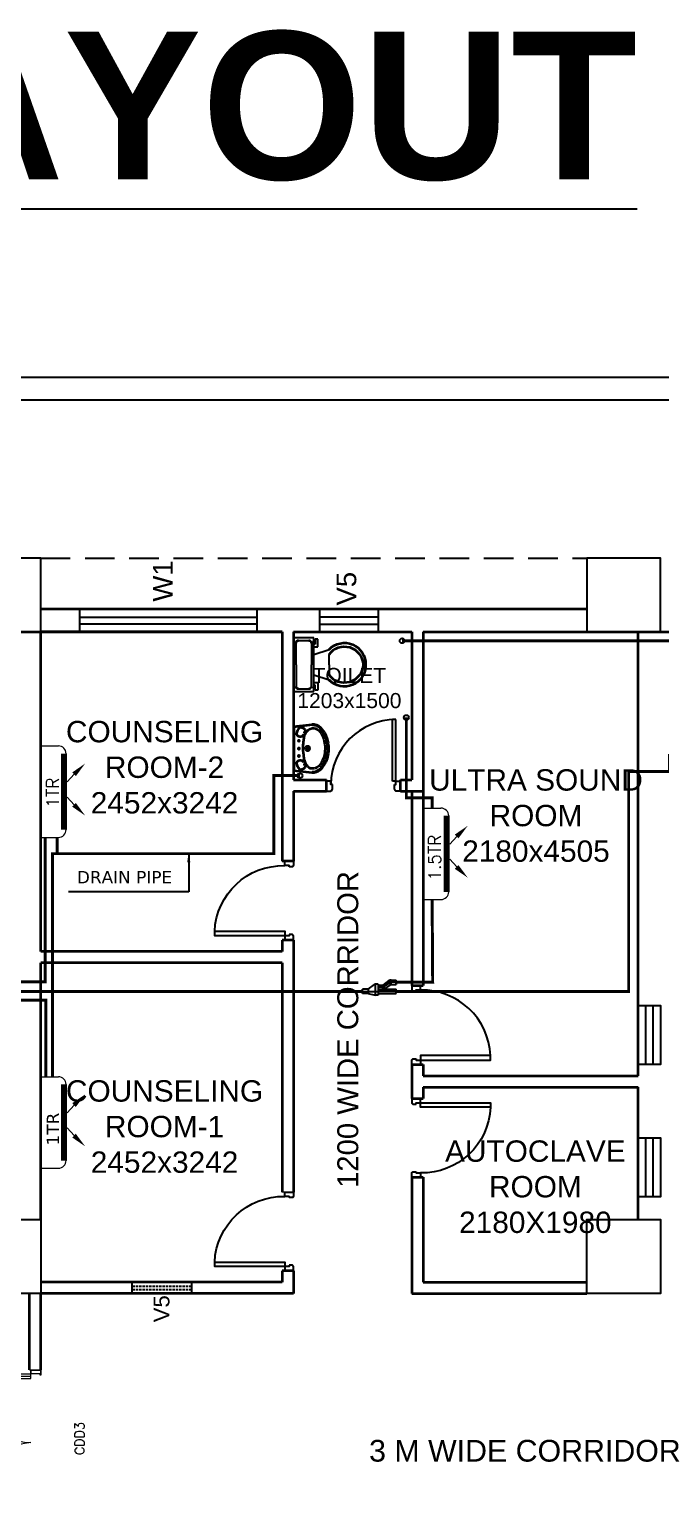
# Model space of a CAD drawing. Extents: x 3550807 to 4078732, y -628171 to -515859.
# Drawn here: x 3948609 to 3955019, y -530760 to -515859 of the extents above; entities that cross this region are included whole.
import ezdxf
from ezdxf.enums import TextEntityAlignment as Align

# ---------------------------------------------------------------- set-up
doc = ezdxf.new("R2010")
doc.units = 0
doc.header["$LTSCALE"] = 6
doc.header["$MEASUREMENT"] = 0
doc.linetypes.add('HIDDEN', pattern=[0.375, 0.25, -0.125])
doc.layers.get('0').update_dxf_attribs({"linetype": 'CONTINUOUS'})
for name, color, linetype, lineweight in [('1200 Door', 144, 'CONTINUOUS', 5), ('1Y-JOINT', 1, 'CONTINUOUS', 25), ('Double Leaf Door', 4, 'CONTINUOUS', 18), ('M-VRF- CKT', 5, 'CONTINUOUS', 30), ('MEP_HVAC_VRF_COPPER_PIPE', 6, 'CONTINUOUS', 9), ('vrf', 6, 'CONTINUOUS', 30), ('WALL', 10, 'CONTINUOUS', 35)]:
    doc.layers.add(name, color=color, linetype=linetype, lineweight=lineweight)
for name, color, linetype in [('AC CKT-8', 110, 'CONTINUOUS'), ('AC-AHU', 7, 'CONTINUOUS'), ('Chajja', 7, 'CONTINUOUS'), ('COL', 5, 'CONTINUOUS'), ('DIM', 7, 'CONTINUOUS'), ('DOOR', 44, 'CONTINUOUS'), ('HTL-COPPER PIPE', 6, 'CONTINUOUS'), ('HVAC_HI-WALL_1.5TR', 5, 'CONTINUOUS'), ('HVAC_HI_WALL_1TR', 1, 'CONTINUOUS'), ('JOINERY', 7, 'CONTINUOUS'), ('M HVAC HIGH WALL UNIT', 3, 'CONTINUOUS'), ('MEP_HVAC_DRAIN_PIPE', 7, 'CONTINUOUS'), ('MEP_HVAC_TEXT', 7, 'CONTINUOUS'), ('TITLE', 7, 'CONTINUOUS'), ('Window', 161, 'CONTINUOUS')]:
    doc.layers.add(name, color=color, linetype=linetype)
doc.styles.add('ARIAL', font='arial.ttf')
doc.styles.add('ROMANS', font='romans.shx')
doc.styles.add('VERDANA', font='verdana.ttf')
doc.dimstyles.new('TEXT', dxfattribs={"dimscale": 0, "dimtxt": 500, "dimasz": 100, "dimexe": 75, "dimexo": 100, "dimgap": 50, "dimtad": 0, "dimdec": 0, "dimzin": 0, "dimdsep": 46, "dimtxsty": 'ARIAL', "dimblk": 'OBLIQUE', "dimcen": 0.09, "dimdle": 100, "dimclrd": 256, "dimclre": 256, "dimclrt": 6, "dimadec": 0, "dimazin": 0, "dimtfac": 1, "dimtdec": 0, "dimtofl": 0, "dimtmove": 2, "dimatfit": 3, "dimfxl": 0, "dimfrac": 2, "dimtolj": 1, "dimtzin": 0, "dimarcsym": 0})

# ---------------------------------------------------------------- blocks, each defined once
blk = doc.blocks.new('Z$W@#1841')
at = {"layer": 'DOOR', "color": 8}
blk.add_lwpolyline([(482, 633), (482, -167), (533, -167), (533, 633)], close=True, dxfattribs=at)
for points in [[(-254, -218), (-268, -218), (-268, -167), (-317, -167), (-317, -267), (-268, -267), (-268, -265, 0.414214), (-256, -254), (-254, -254)], [(519, -218), (533, -218), (533, -167), (583, -167), (583, -267), (533, -267), (533, -265, -0.414214), (522, -254), (519, -254)]]:
    blk.add_lwpolyline(points, format="xyb", close=True, dxfattribs=at)
blk.add_arc((518, -152), 786, 92.6177, 181.1129, dxfattribs=at)
blk = doc.blocks.new('750')
at = {"layer": 'DOOR', "color": 8}
for p, q in [((-50, 705), (-47.5, 705)), ((-35, 690), (-35, 692.5)), ((-50, 45), (-47.5, 45)), ((-35, 60), (-35, 57.5)), ((50, 45), (50, 80)), ((50, 80), (675, 80)), ((50, 45), (675, 45)), ((675, 45), (675, 80))]:
    blk.add_line(p, q, dxfattribs=at)
for points in [[(15, 690), (15, 705), (50, 705), (50, 750), (-50, 750), (-50, 705)], [(-35, 690), (15, 690)], [(15, 60), (15, 45), (50, 45), (50, 0), (-50, 0), (-50, 45)], [(-35, 60), (15, 60)]]:
    blk.add_lwpolyline(points, dxfattribs=at)
for centre, radius, start, end in [((-35, 705), 12.5, 180, 270), ((15, 45), 660, 0, 90), ((-35, 45), 12.5, 90, 180)]:
    blk.add_arc(centre, radius, start, end, dxfattribs=at)
blk = doc.blocks.new('1800x80')
at = {"layer": 'Double Leaf Door'}
for points in [[(101770, -25418), (101775, -25418), (101775, -25121), (101770, -25121)], [(101814, -25121), (101809, -25121), (101809, -25418), (101814, -25418)], [(103113, -25121), (103118, -25121), (103118, -25418), (103113, -25418)], [(103157, -25418), (103152, -25418), (103152, -25121), (103157, -25121)]]:
    blk.add_hatch(color=6, dxfattribs=at).paths.add_polyline_path(points)
at = {"layer": 'Double Leaf Door', "color": 8}
for p, q in [((101756, -24985), (101756, -25003)), ((101770, -24983), (101758, -24983)), ((101758, -25005), (101770, -25005)), ((101770, -25582), (101770, -24928)), ((101770, -24928), (101814, -24928)), ((101770, -24983), (101770, -25005)), ((101792, -25121), (101792, -24928)), ((101814, -24928), (101814, -25582)), ((103157, -24928), (103113, -24928)), ((103113, -24928), (103113, -25582)), ((103135, -25121), (103135, -24928)), ((103157, -25582), (103157, -24928)), ((103157, -24983), (103169, -24983)), ((103157, -24983), (103157, -25005)), ((103169, -25005), (103157, -25005)), ((103171, -24985), (103171, -25003)), ((101792, -25582), (101792, -25418)), ((103135, -25582), (103135, -25418)), ((101726, -25582), (101726, -25682)), ((101766, -25582), (101726, -25582)), ((101728, -25584), (101728, -25680)), ((101764, -25584), (101728, -25584)), ((101764, -25679), (101764, -25584)), ((101766, -25677), (101766, -25582)), ((101814, -25582), (101770, -25582)), ((103113, -25582), (103157, -25582)), ((103161, -25677), (103161, -25582)), ((103161, -25582), (103201, -25582)), ((103163, -25679), (103163, -25584)), ((103163, -25584), (103199, -25584)), ((103199, -25584), (103199, -25680)), ((103201, -25582), (103201, -25682)), ((101726, -25682), (101766, -25682)), ((101728, -25680), (101766, -25680)), ((101776, -25679), (101764, -25679)), ((101778, -25677), (101766, -25677)), ((101766, -25680), (101776, -25680)), ((101766, -25682), (101778, -25682)), ((101776, -25680), (101776, -25679)), ((101778, -25682), (101778, -25677)), ((103149, -25682), (103149, -25677)), ((103149, -25677), (103161, -25677)), ((103161, -25682), (103149, -25682)), ((103151, -25680), (103151, -25679)), ((103151, -25679), (103163, -25679)), ((103161, -25680), (103151, -25680)), ((103199, -25680), (103161, -25680)), ((103201, -25682), (103161, -25682))]:
    blk.add_line(p, q, dxfattribs=at)
at = {"layer": 'Double Leaf Door', "color": 6}
for p, q in [((101814, -25121), (101770, -25121)), ((101770, -25121), (101770, -25418)), ((101775, -25418), (101775, -25121)), ((101809, -25418), (101809, -25121)), ((101814, -25418), (101814, -25121)), ((103113, -25418), (103113, -25121)), ((103113, -25121), (103157, -25121)), ((103118, -25418), (103118, -25121)), ((103152, -25418), (103152, -25121)), ((103157, -25121), (103157, -25418)), ((101770, -25418), (101814, -25418)), ((103157, -25418), (103113, -25418))]:
    blk.add_line(p, q, dxfattribs=at)
at = {"layer": 'Double Leaf Door', "color": 6, "ltscale": 100}
for p, q in [((101809, -25121), (101809, -25418)), ((103118, -25121), (103118, -25418))]:
    blk.add_line(p, q, dxfattribs=at)
at = {"layer": 'Double Leaf Door', "color": 6}
for points in [[(101770, -25121), (101770, -25418), (101775, -25418), (101775, -25121), (101770, -25121)], [(101814, -25121), (101814, -25418), (101809, -25418), (101809, -25121), (101814, -25121)], [(103113, -25121), (103113, -25418), (103118, -25418), (103118, -25121), (103113, -25121)], [(103157, -25121), (103157, -25418), (103152, -25418), (103152, -25121), (103157, -25121)]]:
    blk.add_lwpolyline(points, dxfattribs=at)
at = {"layer": 'Double Leaf Door', "ltscale": 5000}
for points in [[(101770, -25121), (101770, -25418), (101775, -25418), (101775, -25121), (101770, -25121)], [(103157, -25121), (103157, -25418), (103152, -25418), (103152, -25121), (103157, -25121)]]:
    blk.add_lwpolyline(points, dxfattribs=at)
at = {"layer": 'Double Leaf Door', "color": 8}
for centre, radius, start, end in [((101756, -24994), 3.72, 90, 270), ((101758, -24985), 1.98, 90, 180), ((101758, -25003), 1.98, 180, 270), ((101732, -25659), 736, 6.0142, 83.5863), ((103143, -25607), 680, 92.5046, 177.8949), ((103169, -24985), 1.98, 0, 90), ((103169, -25003), 1.98, 270, 0), ((103171, -24994), 3.72, 270, 90)]:
    blk.add_arc(centre, radius, start, end, dxfattribs=at)
blk = doc.blocks.new('u46')
at = {"color": 8, "lineweight": 25}
for p, q in [((-10, 228), (175, 249)), ((-10, 220), (181, 242)), ((-1, -209), (1, 209)), ((57, 81), (29, 81)), ((62, 2), (29, 2)), ((44, 93), (44, 67)), ((44, 14), (44, -13)), ((163, 3), (102, 3)), ((133, -27), (133, 33)), ((62, -73), (29, -73)), ((44, -61), (44, -87)), ((-10, -216), (181, -238)), ((-10, -224), (175, -245))]:
    blk.add_line(p, q, dxfattribs=at)
at = {"color": 8, "extrusion": (0, 0, -1)}
for centre, major_axis, start_param, end_param in [((56, 154), (0, 34), 4.33982, 5.202657), ((145, 128), (1, 126), -1.238036, -0.892193), ((66, 199), (0, 20.7), -1.101507, 0.481509), ((57, 163), (-0.3, 56.9), 0.324902, 0.965135), ((208, 103), (0, 110), -1.431017, -0.436146), ((110, 167), (-6.08, 6.08), 4.867594, 6.265028), ((110, 165), (5.47, 5.47), 2.097053, 3.541809), ((90, 185), (0, 17.9), 0.880684, 2.260744), ((190, 138), (0, 70.9), -0.405199, 0.56573), ((188, 150), (0, 99.5), -0.132539, 0.848731), ((186, 148), (0.1, 94.4), -0.049658, 0.838116), ((154, 79), (0, 140), 0.557563, 1.193786), ((57, 20), (0, 275), 0.806541, 1.180915), ((50, 14), (0, 294), 0.809856, 1.41441), ((65, 170), (0.3, 49.2), 3.359735, 4.09512), ((44, 81), (0.02, 6.43), 3.139035, 9.42222), ((44, 2), (0.08, 6.43), 3.12883, 9.412015), ((62, 153), (0, 31.9), 2.620328, 3.422401), ((104, 118), (-0.2, 26.8), -1.278641, -0.487266), ((820, -1), (0, 732), -1.56667, -1.474079), ((888, 37), (1, 801), 4.558159, 4.668067), ((96, 136), (0, 7.39), -0.727724, 1.373337), ((387, 48), (0, 296), -1.495794, -1.328336), ((133, 3), (0, 21.6), 3.141254, 9.424439), ((133, 3), (-0.1, 15.5), 3.145308, 9.428493), ((133, 3), (0, 10.9), 3.142047372431534, 9.42523267961112), ((13, 7), (0, 298), 1.141495, 1.637774), ((35, 3), (0, 303), 1.155365, 1.952189), ((72, -2), (0, 274), 1.346594, 1.865175), ((56, -148), (0, 34), 4.222121, 5.084958), ((65, -164), (0.1, 49.2), -0.960797, -0.225412), ((44, -73), (0.02, 6.43), 3.139035, 9.42222), ((62, -147), (-0.1, 31.9), -0.276767, 0.525307), ((104, -111), (0.2, 26.8), 3.628858, 4.420234), ((97, -128), (-0.03, 8.55), 1.455188, 3.796569), ((263, -74), (0, 167), 4.181112, 4.641559), ((163, -80), (0, 126), 2.054055, 2.802751), ((56, -13), (0, 287), 1.808981, 2.322804), ((62, -11), (0, 247), 1.579809, 2.112792), ((124, -52), (0, 200), 1.868215, 2.281789), ((145, -122), (0, 126), 4.027191, 4.373034), ((66, -193), (0, 20.7), 2.661884, 4.2449), ((57, -157), (0.3, 56.9), 2.176458, 2.816691), ((110, -161), (-6.08, 6.08), 4.730546, 6.12798), ((111, -159), (6.17, 6.17), 4.354779, 6.027124), ((90, -178), (0, 17.9), 0.880848, 2.260908), ((193, -126), (0, 80.1), 3.554495, 4.299548), ((181, -107), (0, 94.7), 2.890537, 3.362984), ((185, -162), (-0.1, 83.2), 2.850118, 3.264751), ((188, -160), (0, 78.1), 2.562376, 3.231693), ((187, -138), (0, 106), 2.310552, 2.942572), ((172, -117), (0, 123), 2.127435, 2.640092)]:
    blk.add_ellipse(centre, major_axis=major_axis, ratio=1, start_param=start_param, end_param=end_param, dxfattribs=at)
blk = doc.blocks.new('rhej')
at = {"color": 8, "lineweight": 25}
for p, q in [((310, 111), (155, 163)), ((272, 189), (272, 266)), ((272, 266), (298, 266)), ((310, 189), (272, 189)), ((298, 266), (298, 215)), ((298, 215), (310, 215)), ((310, 279), (310, -264)), ((517, 279), (310, 279)), ((336, 228), (336, 8)), ((466, 254), (362, 254)), ((491, 8), (491, 228)), ((517, 8), (517, 279)), ((155, 8), (155, 111)), ((155, 8), (155, -96)), ((336, -212), (336, 8)), ((491, 8), (491, -212)), ((517, -264), (517, 8)), ((310, -96), (155, -147)), ((272, -173), (272, -251)), ((310, -173), (272, -173)), ((272, -251), (298, -251)), ((298, -251), (298, -199)), ((298, -199), (310, -199)), ((310, -264), (517, -264)), ((466, -238), (362, -238))]:
    blk.add_line(p, q, dxfattribs=at)
at = {"color": 8, "extrusion": (0, 0, -1)}
for centre, major_axis, start_param, end_param in [((0, 16), (151, -151), 2.319632, 4.738539), ((1, 2), (-134, -134), 0.814663, 3.31238), ((359, 231), (-16.2, -16.2), 0.643501, 2.498091), ((469, 231), (16.2, -16.2), 3.785094, 5.639684), ((0, 0), (-151, -151), 4.686239, 7.105146), ((1, 13), (-134, -134), 4.541602, 7.039318), ((359, -215), (-16.2, -16.2), -0.927295, 0.927295), ((469, -215), (16.2, -16.2), 5.35589, 7.21048)]:
    blk.add_ellipse(centre, major_axis=major_axis, ratio=1, start_param=start_param, end_param=end_param, dxfattribs=at)
blk = doc.blocks.new('1232')
at = {"layer": 'Chajja', "color": 8, "linetype": 'HIDDEN', "ltscale": 200}
blk.add_line((-10045, 16660.2), (-4500, 16660.2), dxfattribs=at)
at = {"layer": 'COL', "color": 8}
for points in [[(-10795, 15910.2), (-10045, 15910.2), (-10045, 16660.2), (-10795, 16660.2)], [(-4500, 15910.2), (-3750, 15910.2), (-3750, 16660.2), (-4500, 16660.2)], [(-10795, 9195.2), (-10795, 9945.2), (-10045, 9945.2), (-10045, 9195.2)]]:
    blk.add_lwpolyline(points, close=True, dxfattribs=at)
at = {"layer": 'COL', "color": 8, "elevation": 0}
blk.add_lwpolyline([(-4500, 9195.2), (-4500, 9945.2), (-3750, 9945.2), (-3750, 9195.2)], close=True, dxfattribs=at)
at = {"layer": 'WALL', "color": 8, "linetype": 'ByBlock'}
for p, q in [((-4500, 16140.2), (-10045, 16140.2)), ((-7592.8, 15910.2), (-10045, 15910.2)), ((-10045, 12667.7), (-10045, 15910.2)), ((-7592.8, 15910.2), (-7592.8, 13582.7)), ((-7477.8, 15910.2), (-7477.8, 14410.2)), ((-6274.8, 15910.2), (-6274.8, 14410.2)), ((-6159.8, 15910.2), (-6159.8, 14295.2)), ((-3979.9, 11405.1), (-3980, 15910.2)), ((-7477.8, 14410.2), (-7142.8, 14410.2)), ((-7142.8, 14295.2), (-7142.8, 14410.2)), ((-6392.8, 14410.2), (-6274.8, 14410.2)), ((-6392.8, 14295.2), (-6392.8, 14410.2)), ((-7477.8, 14295.2), (-7477.8, 13582.7)), ((-7477.8, 14295.2), (-7142.8, 14295.2)), ((-6392.8, 14295.2), (-6159.8, 14295.2)), ((-6274.8, 14295.2), (-6274.8, 12320.1)), ((-6159.8, 14295.2), (-6159.8, 12320.1)), ((-7477.8, 13582.7), (-7592.8, 13582.7)), ((-7592.8, 12667.7), (-10045, 12667.7)), ((-7592.8, 12782.7), (-7592.8, 12667.7)), ((-7477.8, 12782.7), (-7592.8, 12782.7)), ((-7477.8, 12782.7), (-7477.8, 10225.2)), ((-7592.8, 12552.7), (-10045, 12552.7)), ((-10045, 9945.2), (-10045, 12552.7)), ((-7592.8, 12552.7), (-7592.8, 10225.2)), ((-6274.8, 12320.1), (-6159.8, 12320.1)), ((-6274.8, 11520.1), (-6274.8, 11175.1)), ((-6274.8, 11520.1), (-6159.8, 11520.1)), ((-6159.8, 11520.1), (-6159.8, 11405.1)), ((-6159.8, 11405.1), (-3980, 11405.1)), ((-6159.8, 11290.1), (-3980, 11290.1)), ((-6159.8, 11290.1), (-6159.8, 11175.1)), ((-3979.9, 9945.2), (-3979.9, 11290.1)), ((-6274.8, 11175.1), (-6159.8, 11175.1)), ((-6274.8, 10375.1), (-6274.8, 9195.2)), ((-6274.8, 10375.1), (-6159.8, 10375.1)), ((-6159.8, 10375.1), (-6159.8, 9310.2)), ((-7592.8, 9425.2), (-7592.8, 9310.2)), ((-7592.8, 9425.2), (-7592.8, 9310.2)), ((-7477.8, 9425.2), (-7592.8, 9425.2)), ((-7477.8, 9425.2), (-7477.8, 9195.2)), ((-7592.8, 9310.2), (-10045, 9310.2)), ((-6159.8, 9310.2), (-4500, 9310.2)), ((-10160, 8420.2), (-10160, 9195.2)), ((-10045, 8420.2), (-10045, 9195.2)), ((-7477.8, 9195.2), (-10045, 9195.2)), ((-6274.8, 9195.2), (-4500, 9195.2))]:
    blk.add_line(p, q, dxfattribs=at)
at = {"layer": 'WALL', "color": 8, "lineweight": 0}
for p, q in [((-6274.8, 15910.2), (-7477.8, 15910.2)), ((-4500, 15910.2), (-6159.8, 15910.2)), ((-7477.8, 10225.2), (-7592.8, 10225.2)), ((-10160, 8420.2), (-10045, 8420.2))]:
    blk.add_line(p, q, dxfattribs=at)
at = {"layer": 'WALL', "color": 8, "linetype": 'ByBlock'}
for points in [[(-11307.6, 15910.2), (-7592.8, 15910.2)], [(-7477.8, 15910.2), (-6274.8, 15910.2)], [(-6159.8, 15910.2), (-750, 15910.2), (-750, 9945.2)]]:
    blk.add_lwpolyline(points, dxfattribs=at)
at = {"layer": 'Window', "color": 8, "linetype": 'HIDDEN', "ltscale": 15}
for p, q in [((-8514.9, 9266.8), (-9114.9, 9266.8)), ((-8514.9, 9234.4), (-9114.9, 9234.4))]:
    blk.add_line(p, q, dxfattribs=at)
at = {"layer": 'Window', "color": 8, "linetype": 'Continuous'}
for points in [[(-7848.8, 16140.2), (-7848.8, 15910.2), (-9648.8, 15910.2), (-9648.8, 16140.2)], [(-6614.7, 15910.2), (-6614.7, 16140.2), (-7214.7, 16140.2), (-7214.7, 15910.2)], [(-7848.8, 16060.2), (-7848.8, 15990.2), (-9648.8, 15990.2), (-9648.8, 16060.2)], [(-6614.7, 15990.2), (-6614.7, 16060.2), (-7214.7, 16060.2), (-7214.7, 15990.2)], [(-3980, 12120.1), (-3750, 12120.1), (-3750, 11520.1), (-3980, 11520.1)], [(-3900, 12120.1), (-3830, 12120.1), (-3830, 11520.1), (-3900, 11520.1)], [(-3980, 10775.2), (-3750, 10775.2), (-3750, 10175.2), (-3980, 10175.2)], [(-3900, 10775.2), (-3830, 10775.2), (-3830, 10175.2), (-3900, 10175.2)]]:
    blk.add_lwpolyline(points, close=True, dxfattribs=at)
at = {"layer": 'Window', "color": 8, "linetype": 'Continuous', "elevation": 0}
blk.add_lwpolyline([(-9114.9, 9195.2), (-9114.9, 9310.2), (-8514.9, 9310.2), (-8514.9, 9195.2)], close=True, dxfattribs=at)
at = {"layer": 'DOOR', "color": 8, "rotation": 89.99999999999999}
blk.add_blockref('750', (-6392.8, 14345.2), dxfattribs=at)
at = {"layer": 'DOOR', "color": 8, "linetype": 'Continuous', "yscale": 0.8888888889923692}
for p, xscale, zscale, rotation in [((-7715.5, 13300.6), -0.8888888889923692, 0.8888888888759539, 89.9999999999998), ((-6040.1, 12038.1), 0.8888888889923692, 0.8888888889923692, 270), ((-6040.1, 10657.1), -0.8888888889923692, 0.8888888888759539, 270), ((-7715.5, 9943.1), -0.8888888889923692, 0.8888888888759539, 89.9999999999998)]:
    blk.add_blockref('Z$W@#1841', p, dxfattribs=dict(at, xscale=xscale, zscale=zscale, rotation=rotation))
at = {"layer": 'Double Leaf Door', "color": 8, "rotation": 90}
blk.add_blockref('1800x80', (-35726.8, -94781.1), dxfattribs=at)
at = {"layer": 'WALL', "color": 8, "linetype": 'ByBlock', "rotation": 180}
blk.add_blockref('rhej', (-6960.5, 15585.3), dxfattribs=at)
at = {"layer": 'WALL', "color": 8, "linetype": 'ByBlock'}
blk.add_blockref('u46', (-7467.7, 14724.2), dxfattribs=at)
at = {"layer": '1200 Door', "color": 8, "linetype": 'ByBlock', "style": 'ROMANS'}
blk.add_text('CDD3', height=94.18, rotation=90, dxfattribs=at).set_placement((-9603.1, 7556.1, -35804.4))
at = {"layer": 'DIM', "color": 8, "style": 'ARIAL'}
blk.add_text('1200 WIDE CORRIDOR', height=212.5, rotation=90, dxfattribs=at).set_placement((-6756.8, 11875.2), align=Align.BOTTOM_CENTER)
at = {"layer": 'DIM', "color": 8, "attachment_point": 5, "style": 'ARIAL'}
for s, insert, char_height, width in [('TOILET\\P1203x1500', (-6910.6, 15339.8), 153, 1626.956), ('COUNSELING\\PROOM-2\\P2452x3242', (-8787.4, 14535.5), 216.75, 2086.034), ('ULTRA SOUND\\PROOM\\P2180x4505', (-5016, 14045.1), 216.75, 2086.034), ('COUNSELING\\PROOM-1\\P2452x3242', (-8787.4, 10888.7), 216.75, 2086.034), ('AUTOCLAVE\\PROOM 2180X1980', (-5022.1, 10278.2), 216.75, 2086.034)]:
    blk.add_mtext(s, dxfattribs=dict(at, insert=insert, char_height=char_height, width=width))
at = {"layer": 'JOINERY', "color": 8, "style": 'ARIAL', "width": 1}
for s, height, p in [('W1', 200, (-8704.5, 16217.6)), ('V5', 200, (-6840.9, 16177.8)), ('V5', 161.2, (-8738.1, 8903, -101230.8))]:
    blk.add_text(s, height=height, rotation=90, dxfattribs=at).set_placement(p)
at = {"layer": 'WALL', "color": 8, "linetype": 'Continuous', "insert": (-5128.2, 7598.3), "char_height": 220.414, "width": 4941.395, "attachment_point": 5, "style": 'ARIAL'}
blk.add_mtext('3 M WIDE CORRIDOR', dxfattribs=at)
blk = doc.blocks.new('HI WALL SPLIT AC UNIT 1TR')
at = {"layer": 'M HVAC HIGH WALL UNIT', "color": 1, "lineweight": 5}
for p, q in [((1294404, -128752), (1294404, -129681)), ((1294404, -128752), (1294584, -128752)), ((1294662, -128831), (1294662, -129602)), ((1294404, -129681), (1294584, -129681))]:
    blk.add_line(p, q, dxfattribs=at)
at = {"layer": 'M HVAC HIGH WALL UNIT', "color": 8, "lineweight": 5}
for p, q in [((1294616, -128831), (1294616, -129602)), ((1294625, -128831), (1294625, -129602)), ((1294637, -128831), (1294637, -129602)), ((1294646, -128831), (1294646, -129602)), ((1294655, -128831), (1294655, -129602))]:
    blk.add_line(p, q, dxfattribs=at)
at = {"layer": 'M HVAC HIGH WALL UNIT', "color": 7, "lineweight": 5}
for p, q in [((1294743, -129040), (1294674, -129117)), ((1294743, -129350), (1294674, -129272))]:
    blk.add_line(p, q, dxfattribs=at)
at = {"layer": 'M HVAC HIGH WALL UNIT', "color": 1, "lineweight": 5}
for centre, start, end in [((1294584, -128831), 0, 90), ((1294584, -129602), 270, 0)]:
    blk.add_arc(centre, 78.8, start, end, dxfattribs=at)
at = {"layer": 'M HVAC HIGH WALL UNIT', "color": 7, "lineweight": 5}
for points in [[(1294761, -129059), (1294725, -129021), (1294856, -128931)], [(1294761, -129331), (1294725, -129369), (1294856, -129459)]]:
    blk.add_solid(points, dxfattribs=at)
blk = doc.blocks.new('HI WALL SPLIT AC UNIT 1.5TR')
at = {"layer": 'HVAC_HI-WALL_1.5TR', "color": 7, "lineweight": 5}
for p, q in [((1295285, -129882), (1295363, -129952)), ((1295595, -129882), (1295517, -129952))]:
    blk.add_line(p, q, dxfattribs=at)
at = {"layer": 'HVAC_HI-WALL_1.5TR', "color": 5, "lineweight": 5}
for p, q in [((1294997, -130221), (1294997, -130042)), ((1295076, -129963), (1295847, -129963)), ((1295926, -130221), (1295926, -130042)), ((1294997, -130221), (1295926, -130221))]:
    blk.add_line(p, q, dxfattribs=at)
at = {"layer": 'HVAC_HI-WALL_1.5TR', "color": 8, "lineweight": 5}
for p, q in [((1295076, -129970), (1295847, -129970)), ((1295076, -129979), (1295847, -129979)), ((1295076, -129988), (1295847, -129988)), ((1295076, -130000), (1295847, -130000)), ((1295076, -130009), (1295847, -130009))]:
    blk.add_line(p, q, dxfattribs=at)
at = {"layer": 'HVAC_HI-WALL_1.5TR', "color": 5, "lineweight": 5}
for centre, start, end in [((1295076, -130042), 90, 180), ((1295847, -130042), 0, 90)]:
    blk.add_arc(centre, 78.8, start, end, dxfattribs=at)
at = {"layer": 'HVAC_HI-WALL_1.5TR', "color": 7, "lineweight": 5}
for points in [[(1295304, -129864), (1295266, -129901), (1295176, -129769)], [(1295576, -129864), (1295614, -129901), (1295704, -129769)]]:
    blk.add_solid(points, dxfattribs=at)
blk = doc.blocks.new('_Oblique')
at = {"color": 0, "linetype": 'ByBlock', "lineweight": -2}
blk.add_line((-0.5, -0.5), (0.5, 0.5), dxfattribs=at)
blk = doc.blocks.new('Y-JOINT')
at = {"layer": '1Y-JOINT', "extrusion": (7.0061e-12, -6.61628e-05, 1)}
for p, q in [((416463, -2646, 0), (416247, -2646, 0)), ((416247, -2646, 0), (416247, -2697, 0)), ((416247, -2671, 0), (416463, -2671, 0)), ((416463, -2697, 0), (416247, -2697, 0)), ((416306, -2756, 0), (416247, -2756, 0)), ((416247, -2772, 0), (416247, -2756, 0)), ((416247, -2756, 0), (416247, -2807, 0)), ((416247, -2781, 0), (416306, -2781, 0)), ((416306, -2756, 0), (416306, -2807, 0)), ((416310, -2755, 0), (416386, -2703, 0)), ((416310, -2755, 0), (416333, -2801, 0)), ((416321, -2778, 0), (416399, -2725, 0)), ((416333, -2801, 0), (416408, -2748, 0)), ((416408, -2748, 0), (416386, -2703, 0)), ((416412, -2747, 0), (416412, -2697, 0)), ((416463, -2697, 0), (416412, -2697, 0)), ((416412, -2722, 0), (416463, -2722, 0)), ((416463, -2747, 0), (416412, -2747, 0)), ((416463, -2757, 0), (416463, -2628, 0)), ((416463, -2628, 0), (416499, -2628, 0)), ((416463, -2757, 0), (416499, -2757, 0)), ((416499, -2757, 0), (416499, -2628, 0)), ((416579, -2646, 0), (416499, -2628, 0)), ((416579, -2697, 0), (416506, -2754, 0)), ((416306, -2807, 0), (416247, -2807, 0))]:
    blk.add_line(p, q, dxfattribs=at)
at = {"layer": '1Y-JOINT', "extrusion": (6.9964e-12, -6.61628e-05, 1)}
for p, q in [((416647, -2671, 0), (416463, -2671, 0)), ((416579, -2646, 0), (416647, -2646, 0)), ((416579, -2697, 0), (416647, -2697, 0)), ((416647, -2646, 0), (416647, -2697, 0))]:
    blk.add_line(p, q, dxfattribs=at)
at = {"layer": '1Y-JOINT'}
blk.add_line((416579, -2697, 0), (416579, -2646, 0), dxfattribs=at)
at = {"layer": '1Y-JOINT', "extrusion": (7.0061e-12, -6.61628e-05, 1)}
for centre, radius, start, end in [((416306, -2747, 0), 8.85, 270, 296.0671), ((416306, -2747, 0), 34.2, 270, 296.0671), ((416412, -2756, 0), 59.5, 90, 116.0671), ((416412, -2756, 0), 34.2, 90, 116.0671), ((416412, -2756, 0), 8.85, 90, 116.0671), ((416499, -2749, 0), 8.85, 270, 321.3789), ((416306, -2747, 0), 59.5, 270, 296.0671)]:
    blk.add_arc(centre, radius, start, end, dxfattribs=at)
blk = doc.blocks.new('A$C4D743431')
at = {"layer": 'AC CKT-8', "xscale": 0.933787291884793, "yscale": 0.933787291884793, "zscale": 0.933787291884793, "rotation": 359.9999939263457}
blk.add_blockref('Y-JOINT', (-389060, 2495, 0), dxfattribs=at)
blk = doc.blocks.new('G$C4406566D')
at = {"layer": 'M-VRF- CKT', "xscale": 0.8031807735897878, "yscale": 0.8031807735897878, "zscale": 0.8031807735897878, "rotation": 180}
blk.add_blockref('A$C4D743431', (-224, -89, 0), dxfattribs=at)
blk.add_blockref('A$C4D743431', (-224, -89, 0), dxfattribs=at)
blk = doc.blocks.new('G$C186CAD5F')
at = {"layer": 'vrf', "color": 3, "xscale": 8.96419313933734, "yscale": 8.96419313933734, "zscale": 8.96419313933734, "rotation": 270.0000005682937}
blk.add_blockref('G$C4406566D', (796, -2010, 0), dxfattribs=at)

msp = doc.modelspace()

# ---------------------------------------------------------------- linework, layer by layer
for points in [[(3971433.7, -519387.1), (3971433.7, -551398.5), (3926352.5, -551398.5), (3926352.5, -519387.1)], [(3971201.8, -519618.9), (3971201.8, -551166.7), (3926584.3, -551166.7), (3926584.3, -519618.9)]]:
    msp.add_lwpolyline(points, close=True)
at = {"layer": 'MEP_HVAC_DRAIN_PIPE', "linetype": 'ByBlock', "const_width": 30}
for points in [[(3956055, -522063.4), (3952394.6, -522063.4)], [(3952699.2, -523761.8), (3952699.2, -523656.7), (3952437.3, -523656.7), (3952437.3, -522842.1)], [(3948843.3, -526488), (3948843.3, -524224.4), (3951091, -524224.4), (3951091, -523432.5), (3951357.4, -523432.5)], [(3948891.8, -524059.6), (3948891.8, -524226.8)]]:
    msp.add_lwpolyline(points, dxfattribs=at)
at = {"layer": 'MEP_HVAC_DRAIN_PIPE', "linetype": 'ByBlock'}
for centre in [(3952437.3, -522842.1), (3951357.4, -523432.5)]:
    msp.add_circle(centre, 25, dxfattribs=at)
at = {"layer": 'MEP_HVAC_TEXT', "linetype": 'ByBlock'}
msp.add_circle((3952394.6, -522063.4), 25, dxfattribs=at)
at = {"layer": 'MEP_HVAC_VRF_COPPER_PIPE', "color": 6, "linetype": 'ByBlock', "const_width": 30, "elevation": 0}
for points in [[(3952334.2, -525622.4), (3954694.9, -525622.4), (3954694.9, -523390.7), (3955109.1, -523390.7), (3955109.1, -523213.3)], [(3948512.9, -525524.4), (3948769, -525524.4), (3948769.1, -524059.5)], [(3952334.2, -525528.3), (3952704.8, -525528.3), (3952699.2, -524690.8)], [(3947715.6, -525712.5), (3948776.6, -525712.5), (3948776.5, -526488)], [(3948512.9, -525622.4), (3951992.2, -525622.4)]]:
    msp.add_lwpolyline(points, dxfattribs=at)

# ---------------------------------------------------------------- block references
at = {"linetype": 'ByBlock'}
msp.add_blockref('1232', (3958769.5, -537884), dxfattribs=at)
at = {"layer": 'HTL-COPPER PIPE', "xscale": 0.1271654228864588, "yscale": 0.1271654228864588, "zscale": 0.1271654228864588, "rotation": 89.99999888478091}
msp.add_blockref('G$C186CAD5F', (3951992.2, -525622.4, 0), dxfattribs=at)
at = {"layer": 'HVAC_HI-WALL_1.5TR', "rotation": 270}
msp.add_blockref('HI WALL SPLIT AC UNIT 1.5TR', (4082830.4, 771235.4), dxfattribs=at)
at = {"layer": 'HVAC_HI_WALL_1TR', "rotation": 359.9935877759083}
for p in [(2654334.6, -394233.7), (2654334.6, -397591.2)]:
    msp.add_blockref('HI WALL SPLIT AC UNIT 1TR', p, dxfattribs=at)

# ---------------------------------------------------------------- texts
at = {"layer": 'MEP_HVAC_TEXT', "color": 0, "char_height": 125, "width": 1718.699, "attachment_point": 3, "style": 'VERDANA'}
for s, insert, rotation in [('{\\Fromans|c0;\\C256;1TR}', (3948783.5, -523451.3), 89.99312), ('{\\Fromans|c0;\\C256;1.5TR}', (3952662.2, -524030.7), 89.99312), ('{\\C256;DRAIN PIPE}', (3950059.4, -524400.4), 359.99312), ('{\\C256;1TR}', (3948786.5, -526852.7), 89.99312)]:
    msp.add_mtext(s, dxfattribs=dict(at, insert=insert, rotation=rotation))
at = {"layer": 'TITLE', "color": 6, "insert": (3947214.8, -515880.9), "char_height": 1500, "width": 36564.74, "attachment_point": 2, "style": 'ARIAL'}
msp.add_mtext('{\\fArial|b1|i0|c0|p34;\\LHVAC LAYOUT}', dxfattribs=at)

# ---------------------------------------------------------------- leaders
at = {"layer": 'AC-AHU', "linetype": 'ByBlock'}
msp.add_leader([(3950227.9, -524213.6), (3950227.9, -524611.5), (3949007.9, -524611.5)], dimstyle='TEXT', override={"dimscale": 1, "dimtxt": 200, "dimasz": 100}, dxfattribs=at)

doc.saveas('drawing.dxf')
